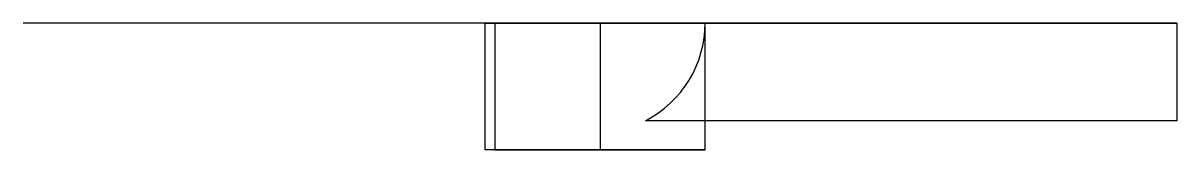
# Model space of a CAD drawing. Header units: millimetres. Extents: x -1.2 to 22.4, y -2.6 to 0.
import ezdxf

# ---------------------------------------------------------------- set-up
doc = ezdxf.new("R2010")
doc.units = ezdxf.units.MM
doc.layers.get('0').update_dxf_attribs({"linetype": 'CONTINUOUS'})

msp = doc.modelspace()

# ---------------------------------------------------------------- linework, layer by layer
for p, q in [((22.4, 0), (-1.2, 0)), ((8.25, 0), (12.75, 0)), ((8.25, -2.6), (8.25, 0)), ((10.6, 0), (10.6, -2.6)), ((12.75, -2.6), (8.25, -2.6))]:
    msp.add_line(p, q)
msp.add_lwpolyline([(12.75, 0), (8.45, 0), (8.45, -2.6), (12.75, -2.6)], close=True)
msp.add_lwpolyline([(11.531, -2, 0.280776), (12.75, 0), (22.4, 0), (22.4, -2)], format="xyb", close=True)
msp.add_point((8.25, 0))
msp.add_point((8.25, 0))

doc.saveas('drawing.dxf')
